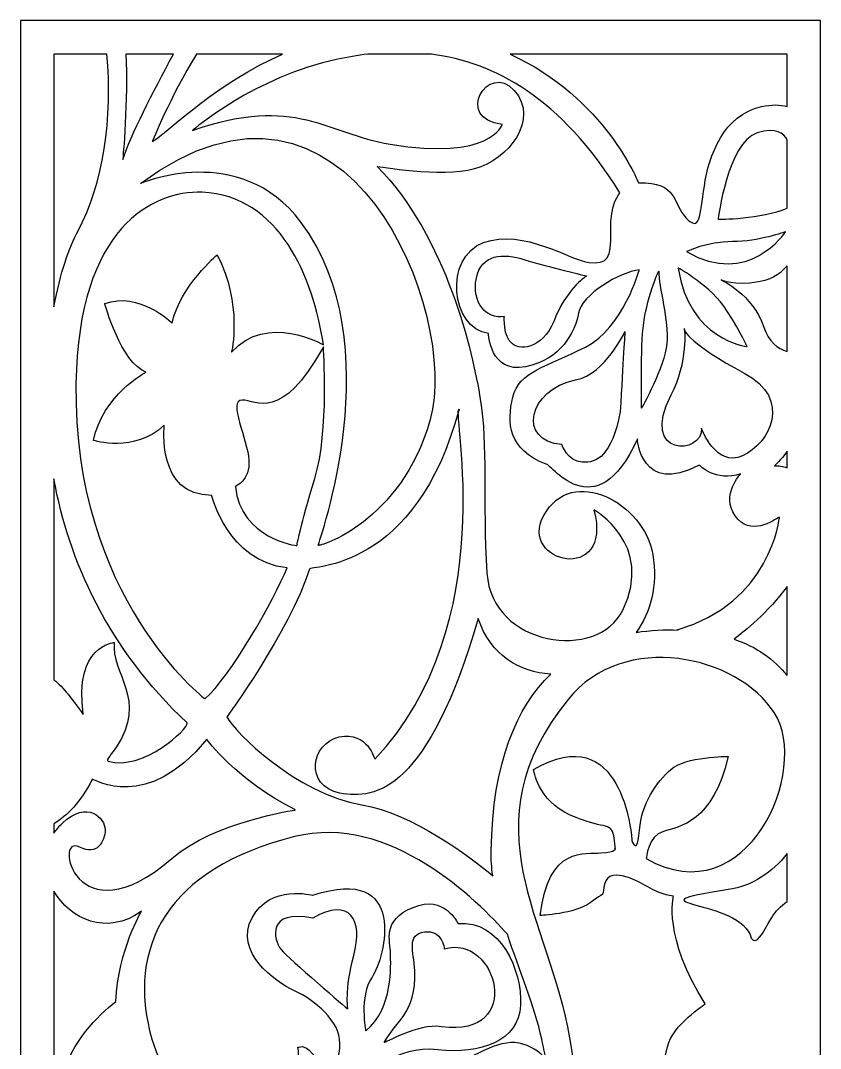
# Model space of a CAD drawing. Header units: centimetres. Extents: x 8.5 to 14.2, y -9 to 9.
# Drawn here: x 8.49 to 14.23, y 1.62 to 8.99 of the extents above; entities that cross this region are included whole.
import ezdxf

# ---------------------------------------------------------------- set-up
doc = ezdxf.new("R2010")
doc.units = ezdxf.units.CM
doc.header["$MEASUREMENT"] = 0
doc.layers.add('layer 1', color=7, linetype='Continuous')

msp = doc.modelspace()

# ---------------------------------------------------------------- linework, layer by layer
at = {"layer": 'layer 1', "color": 250, "lineweight": 30}
for points, knots in [([(8.48529, 8.9892), (8.48529, 8.9892), (9.07026, 8.9892), (9.07026, 8.9892), (9.07026, 8.9892), (9.07026, 8.9892), (9.20466, 8.9892), (9.20466, 8.9892), (9.20466, 8.9892), (9.20466, 8.9892), (9.7165, 8.9892), (9.7165, 8.9892), (9.7165, 8.9892), (9.7165, 8.9892), (9.91152, 8.9892), (9.91152, 8.9892), (9.91152, 8.9892), (9.91152, 8.9892), (14.22659, 8.9892), (14.22659, 8.9892), (14.22659, 8.9892), (14.22659, 8.9892), (14.22659, 8.18675), (14.22659, 8.18675), (14.22659, 8.18675), (14.22659, 8.18675), (14.22659, 7.32422), (14.22659, 7.32422), (14.22659, 7.32422), (14.22659, 7.32422), (14.22659, 6.63345), (14.22659, 6.63345), (14.22659, 6.63345), (14.22659, 6.63345), (14.22659, 6.42618), (14.22659, 6.42618), (14.22659, 6.42618), (14.22659, 6.42618), (14.22659, 2.23352), (14.22659, 2.23352), (14.22659, 2.23352), (14.22659, 2.23352), (14.22659, 1.85248), (14.22659, 1.85248), (14.22659, 1.85248), (14.22659, 1.85248), (14.22659, 1.55822), (14.22659, 1.55822), (14.22659, 1.55822), (14.22659, 1.55822), (14.22659, 0.95588), (14.22659, 0.95588), (14.22659, 0.95588), (14.22659, 0.95588), (14.22659, -1.90092), (14.22659, -1.90092), (14.22659, -1.90092), (14.22659, -1.90092), (14.22659, -2.20355), (14.22659, -2.20355), (14.22659, -2.20355), (14.22659, -2.20355), (14.22659, -4.44483), (14.22659, -4.44483), (14.22659, -4.44483), (14.22659, -4.44483), (14.22659, -5.94655), (14.22659, -5.94655), (14.22659, -5.94655), (14.22659, -5.94655), (14.22659, -7.13646), (14.22659, -7.13646), (14.22659, -7.13646), (14.22659, -7.13646), (14.22659, -7.55278), (14.22659, -7.55278), (14.22659, -7.55278), (14.22659, -7.55278), (14.22659, -8.25027), (14.22659, -8.25027), (14.22659, -8.25027), (14.22659, -8.25027), (14.22659, -8.66891), (14.22659, -8.66891), (14.22659, -8.66891), (14.22659, -8.66891), (14.22659, -8.86561), (14.22659, -8.86561), (14.22659, -8.86561), (14.22659, -8.86561), (14.22659, -9.00021), (14.22659, -9.00021), (14.22659, -9.00021), (14.22659, -9.00021), (14.11776, -9.00021), (14.11776, -9.00021), (14.11776, -9.00021), (14.11776, -9.00021), (13.63587, -9.00021), (13.63587, -9.00021), (13.63587, -9.00021), (13.63587, -9.00021), (13.46054, -9.00021), (13.46054, -9.00021), (13.46054, -9.00021), (13.46054, -9.00021), (12.79813, -9.00021), (12.79813, -9.00021), (12.79813, -9.00021), (12.79813, -9.00021), (12.5775, -9.00021), (12.5775, -9.00021), (12.5775, -9.00021), (12.5775, -9.00021), (11.96421, -9.00021), (11.96421, -9.00021), (11.96421, -9.00021), (11.96421, -9.00021), (10.58, -9.00021), (10.58, -9.00021), (10.58, -9.00021), (10.58, -9.00021), (9.74496, -9.00021), (9.74496, -9.00021), (9.74496, -9.00021), (9.74496, -9.00021), (9.24026, -9.00021), (9.24026, -9.00021), (9.24026, -9.00021), (9.24026, -9.00021), (9.23325, -9.00021), (9.23325, -9.00021), (9.23325, -9.00021), (9.23325, -9.00021), (9.08219, -9.00021), (9.08219, -9.00021), (9.08219, -9.00021), (9.08219, -9.00021), (8.48529, -9.00021), (8.48529, -9.00021), (8.48529, -9.00021), (8.48529, -9.00021), (8.48529, -7.68658), (8.48529, -7.68658), (8.48529, -7.68658), (8.48529, -7.68658), (8.48529, -7.21812), (8.48529, -7.21812), (8.48529, -7.21812), (8.48529, -7.21812), (8.48529, -4.95449), (8.48529, -4.95449), (8.48529, -4.95449), (8.48529, -4.95449), (8.48529, -4.63579), (8.48529, -4.63579), (8.48529, -4.63579), (8.48529, -4.63579), (8.48529, -3.57257), (8.48529, -3.57257), (8.48529, -3.57257), (8.48529, -3.57257), (8.48529, -3.17805), (8.48529, -3.17805), (8.48529, -3.17805), (8.48529, -3.17805), (8.48529, 1.52681), (8.48529, 1.52681), (8.48529, 1.52681), (8.48529, 1.52681), (8.48529, 1.7051), (8.48529, 1.7051), (8.48529, 1.7051), (8.48529, 1.7051), (8.48529, 3.1605), (8.48529, 3.1605), (8.48529, 3.1605), (8.48529, 3.1605), (8.48529, 3.58836), (8.48529, 3.58836), (8.48529, 3.58836), (8.48529, 3.58836), (8.48529, 3.90863), (8.48529, 3.90863), (8.48529, 3.90863), (8.48529, 3.90863), (8.48529, 4.33898), (8.48529, 4.33898), (8.48529, 4.33898), (8.48529, 4.33898), (8.48529, 8.9892), (8.48529, 8.9892)], [0, 0, 0, 0, 0.0204082, 0.0204082, 0.0204082, 0.0204082, 0.0408163, 0.0408163, 0.0408163, 0.0408163, 0.0612245, 0.0612245, 0.0612245, 0.0612245, 0.0816327, 0.0816327, 0.0816327, 0.0816327, 0.1020408, 0.1020408, 0.1020408, 0.1020408, 0.122449, 0.122449, 0.122449, 0.122449, 0.1428571, 0.1428571, 0.1428571, 0.1428571, 0.1632653, 0.1632653, 0.1632653, 0.1632653, 0.1836735, 0.1836735, 0.1836735, 0.1836735, 0.2040816, 0.2040816, 0.2040816, 0.2040816, 0.2244898, 0.2244898, 0.2244898, 0.2244898, 0.244898, 0.244898, 0.244898, 0.244898, 0.2653061, 0.2653061, 0.2653061, 0.2653061, 0.2857143, 0.2857143, 0.2857143, 0.2857143, 0.3061224, 0.3061224, 0.3061224, 0.3061224, 0.3265306, 0.3265306, 0.3265306, 0.3265306, 0.3469388, 0.3469388, 0.3469388, 0.3469388, 0.3673469, 0.3673469, 0.3673469, 0.3673469, 0.3877551, 0.3877551, 0.3877551, 0.3877551, 0.4081633, 0.4081633, 0.4081633, 0.4081633, 0.4285714, 0.4285714, 0.4285714, 0.4285714, 0.4489796, 0.4489796, 0.4489796, 0.4489796, 0.4693878, 0.4693878, 0.4693878, 0.4693878, 0.4897959, 0.4897959, 0.4897959, 0.4897959, 0.5102041, 0.5102041, 0.5102041, 0.5102041, 0.5306122, 0.5306122, 0.5306122, 0.5306122, 0.5510204, 0.5510204, 0.5510204, 0.5510204, 0.5714286, 0.5714286, 0.5714286, 0.5714286, 0.5918367, 0.5918367, 0.5918367, 0.5918367, 0.6122449, 0.6122449, 0.6122449, 0.6122449, 0.6326531, 0.6326531, 0.6326531, 0.6326531, 0.6530612, 0.6530612, 0.6530612, 0.6530612, 0.6734694, 0.6734694, 0.6734694, 0.6734694, 0.6938776, 0.6938776, 0.6938776, 0.6938776, 0.7142857, 0.7142857, 0.7142857, 0.7142857, 0.7346939, 0.7346939, 0.7346939, 0.7346939, 0.755102, 0.755102, 0.755102, 0.755102, 0.7755102, 0.7755102, 0.7755102, 0.7755102, 0.7959184, 0.7959184, 0.7959184, 0.7959184, 0.8163265, 0.8163265, 0.8163265, 0.8163265, 0.8367347, 0.8367347, 0.8367347, 0.8367347, 0.8571429, 0.8571429, 0.8571429, 0.8571429, 0.877551, 0.877551, 0.877551, 0.877551, 0.8979592, 0.8979592, 0.8979592, 0.8979592, 0.9183673, 0.9183673, 0.9183673, 0.9183673, 0.9387755, 0.9387755, 0.9387755, 0.9387755, 0.9591837, 0.9591837, 0.9591837, 0.9591837, 1, 1, 1, 1]), ([(10.62243, 5.22597), (10.6245, 5.21218), (11.21493, 5.38553), (11.42615, 6.12891), (11.42615, 6.12891), (11.63738, 6.87229), (10.84413, 8.93729), (9.34636, 7.81971), (9.34636, 7.81971), (9.34636, 7.81971), (10.05692, 8.12775), (10.4982, 7.54358), (10.4982, 7.54358), (11.15472, 6.67443), (10.62036, 5.23975), (10.62243, 5.22597)], [0, 0, 0, 0, 0.2, 0.2, 0.2, 0.2, 0.4, 0.4, 0.4, 0.4, 0.6, 0.6, 0.6, 0.6, 1, 1, 1, 1]), ([(8.72451, 8.74806), (8.72451, 8.74806), (9.10548, 8.74806), (9.10548, 8.74806), (9.10548, 8.74806), (9.14841, 8.29987), (9.07698, 7.80898), (8.8986, 7.48193), (8.8986, 7.48193), (8.83496, 7.36526), (8.76932, 7.17547), (8.72451, 6.93704), (8.72451, 6.93704), (8.72451, 6.93704), (8.72451, 8.74806), (8.72451, 8.74806)], [0, 0, 0, 0, 0.2, 0.2, 0.2, 0.2, 0.4, 0.4, 0.4, 0.4, 0.6, 0.6, 0.6, 0.6, 1, 1, 1, 1]), ([(9.24044, 8.74806), (9.24044, 8.74806), (9.58282, 8.74806), (9.58282, 8.74806), (9.58282, 8.74806), (9.43636, 8.47917), (9.27462, 8.1648), (9.21952, 7.99311), (9.21952, 7.99311), (9.21952, 7.99311), (9.259, 8.43101), (9.24044, 8.74806)], [0, 0, 0, 0, 0.25, 0.25, 0.25, 0.25, 0.5, 0.5, 0.5, 0.5, 1, 1, 1, 1]), ([(9.74758, 8.74806), (9.74758, 8.74806), (10.36555, 8.74806), (10.36555, 8.74806), (10.36555, 8.74806), (9.89218, 8.543), (9.57837, 8.21688), (9.43111, 8.12102), (9.43111, 8.12102), (9.43111, 8.12102), (9.55515, 8.43384), (9.74758, 8.74806)], [0, 0, 0, 0, 0.25, 0.25, 0.25, 0.25, 0.5, 0.5, 0.5, 0.5, 1, 1, 1, 1]), ([(13.20464, 4.61793), (13.10979, 4.62155), (13.00795, 4.61728), (12.90427, 4.6005), (12.90427, 4.6005), (13.00773, 4.74368), (13.06106, 4.93363), (13.0229, 5.16011), (13.0229, 5.16011), (12.96126, 5.52601), (12.4448, 5.81008), (12.24042, 5.43857), (12.24042, 5.43857), (12.05357, 5.09885), (12.74149, 4.93871), (12.60119, 5.47884), (12.60119, 5.47884), (12.60119, 5.47884), (13.03616, 5.23585), (12.80827, 4.76087), (12.80827, 4.76087), (12.63125, 4.39183), (11.86632, 4.4992), (11.83291, 5.02591), (11.83291, 5.02591), (11.79949, 5.55262), (11.84005, 5.94205), (11.78527, 6.27339), (11.78527, 6.27339), (11.73048, 6.60474), (11.54698, 7.43579), (11.04469, 7.94213), (11.04469, 7.94213), (11.04469, 7.94213), (11.501, 7.85908), (11.7432, 7.92484), (11.7432, 7.92484), (11.9854, 7.9906), (12.21376, 8.27986), (12.0287, 8.48802), (12.0287, 8.48802), (11.84365, 8.69617), (11.59368, 8.28528), (11.94201, 8.24257), (11.94201, 8.24257), (11.94201, 8.24257), (11.85923, 7.9832), (11.13831, 8.10177), (11.13831, 8.10177), (10.67796, 8.17746), (10.46809, 8.46027), (9.7195, 8.20161), (9.7195, 8.20161), (9.7195, 8.20161), (10.16836, 8.58786), (10.7617, 8.71237), (10.7617, 8.71237), (10.83112, 8.72694), (10.90317, 8.73926), (10.97727, 8.74806), (10.97727, 8.74806), (10.97727, 8.74806), (11.436, 8.74806), (11.436, 8.74806), (11.436, 8.74806), (11.88355, 8.68921), (12.36396, 8.43619), (12.7875, 7.75308), (12.7875, 7.75308), (12.7875, 7.75308), (12.71324, 7.67798), (12.7212, 7.47773), (12.7212, 7.47773), (12.72916, 7.27747), (12.69331, 7.2414), (12.56567, 7.25343), (12.56567, 7.25343), (12.43804, 7.26545), (12.09544, 7.50222), (11.80809, 7.39689), (11.80809, 7.39689), (11.52074, 7.29156), (11.57306, 6.77871), (11.84355, 6.74532), (11.84355, 6.74532), (11.84355, 6.74532), (11.85459, 6.45596), (12.10853, 6.50604), (12.10853, 6.50604), (12.36246, 6.55613), (12.46734, 6.75645), (12.48943, 6.89001), (12.48943, 6.89001), (12.51151, 7.02356), (12.78752, 7.18494), (12.92553, 7.20163), (12.92553, 7.20163), (12.92553, 7.20163), (12.81426, 6.7853), (12.53938, 6.64675), (12.53938, 6.64675), (12.2645, 6.5082), (12.0618, 6.47124), (12.01816, 6.28897), (12.01816, 6.28897), (11.97451, 6.1067), (11.98528, 5.90834), (12.25883, 5.80723), (12.25883, 5.80723), (12.27004, 5.83224), (12.6143, 5.32007), (12.91239, 5.98815), (12.91239, 5.98815), (12.91239, 5.98815), (12.93852, 5.58084), (13.35717, 5.79982), (13.35717, 5.79982), (13.35717, 5.79982), (13.47492, 5.6772), (13.65371, 5.73851), (13.65371, 5.73851), (13.65371, 5.73851), (13.50979, 5.58963), (13.61446, 5.43633), (13.61446, 5.43633), (13.71912, 5.28303), (13.89358, 5.40565), (13.93281, 5.42756), (13.93281, 5.42756), (13.93281, 5.42756), (13.87403, 4.81159), (13.19713, 4.61986), (13.19713, 4.61986), (13.19713, 4.61986), (13.20464, 4.61793), (13.20464, 4.61793)], [0, 0, 0, 0, 0.0285714, 0.0285714, 0.0285714, 0.0285714, 0.0571429, 0.0571429, 0.0571429, 0.0571429, 0.0857143, 0.0857143, 0.0857143, 0.0857143, 0.1142857, 0.1142857, 0.1142857, 0.1142857, 0.1428571, 0.1428571, 0.1428571, 0.1428571, 0.1714286, 0.1714286, 0.1714286, 0.1714286, 0.2, 0.2, 0.2, 0.2, 0.2285714, 0.2285714, 0.2285714, 0.2285714, 0.2571429, 0.2571429, 0.2571429, 0.2571429, 0.2857143, 0.2857143, 0.2857143, 0.2857143, 0.3142857, 0.3142857, 0.3142857, 0.3142857, 0.3428571, 0.3428571, 0.3428571, 0.3428571, 0.3714286, 0.3714286, 0.3714286, 0.3714286, 0.4, 0.4, 0.4, 0.4, 0.4285714, 0.4285714, 0.4285714, 0.4285714, 0.4571429, 0.4571429, 0.4571429, 0.4571429, 0.4857143, 0.4857143, 0.4857143, 0.4857143, 0.5142857, 0.5142857, 0.5142857, 0.5142857, 0.5428571, 0.5428571, 0.5428571, 0.5428571, 0.5714286, 0.5714286, 0.5714286, 0.5714286, 0.6, 0.6, 0.6, 0.6, 0.6285714, 0.6285714, 0.6285714, 0.6285714, 0.6571429, 0.6571429, 0.6571429, 0.6571429, 0.6857143, 0.6857143, 0.6857143, 0.6857143, 0.7142857, 0.7142857, 0.7142857, 0.7142857, 0.7428571, 0.7428571, 0.7428571, 0.7428571, 0.7714286, 0.7714286, 0.7714286, 0.7714286, 0.8, 0.8, 0.8, 0.8, 0.8285714, 0.8285714, 0.8285714, 0.8285714, 0.8571429, 0.8571429, 0.8571429, 0.8571429, 0.8857143, 0.8857143, 0.8857143, 0.8857143, 0.9142857, 0.9142857, 0.9142857, 0.9142857, 0.9428571, 0.9428571, 0.9428571, 0.9428571, 1, 1, 1, 1]), ([(12.00059, 8.74806), (12.00059, 8.74806), (13.98737, 8.74806), (13.98737, 8.74806), (13.98737, 8.74806), (13.98737, 8.74806), (13.98737, 8.37381), (13.98737, 8.37381), (13.98737, 8.37381), (13.93621, 8.38614), (13.87526, 8.38816), (13.80291, 8.3723), (13.80291, 8.3723), (13.53311, 8.31318), (13.42381, 8.02093), (13.3935, 7.80195), (13.3935, 7.80195), (13.36318, 7.58296), (13.35845, 7.47092), (13.26246, 7.57277), (13.26246, 7.57277), (13.16648, 7.67463), (13.20586, 7.83332), (12.92107, 7.82535), (12.92107, 7.82535), (12.92107, 7.82535), (12.67859, 8.43894), (12.00059, 8.74806)], [0, 0, 0, 0, 0.125, 0.125, 0.125, 0.125, 0.25, 0.25, 0.25, 0.25, 0.375, 0.375, 0.375, 0.375, 0.5, 0.5, 0.5, 0.5, 0.625, 0.625, 0.625, 0.625, 0.75, 0.75, 0.75, 0.75, 1, 1, 1, 1]), ([(13.98737, 8.13432), (13.98737, 8.13432), (13.98737, 7.64331), (13.98737, 7.64331), (13.98737, 7.64331), (13.80509, 7.56422), (13.49215, 7.56388), (13.49215, 7.56388), (13.49215, 7.56388), (13.49215, 7.56388), (13.55888, 8.11171), (13.77151, 8.18288), (13.77151, 8.18288), (13.90929, 8.22583), (13.96491, 8.17856), (13.98737, 8.13432)], [0, 0, 0, 0, 0.2, 0.2, 0.2, 0.2, 0.4, 0.4, 0.4, 0.4, 0.6, 0.6, 0.6, 0.6, 1, 1, 1, 1]), ([(9.8077, 4.1252), (9.8077, 4.1252), (8.85981, 4.84921), (8.88293, 6.38369), (8.88293, 6.38369), (8.89988, 7.50898), (9.43614, 7.7701), (9.78791, 7.7572), (9.78791, 7.7572), (10.34428, 7.73683), (10.58712, 7.14198), (10.65896, 6.66431), (10.65896, 6.66431), (10.65896, 6.66431), (10.25282, 6.8988), (9.9995, 6.60966), (9.9995, 6.60966), (9.9995, 6.60966), (10.08066, 6.95646), (9.89711, 7.30915), (9.89711, 7.30915), (9.89711, 7.30915), (9.63083, 7.08375), (9.57363, 6.8195), (9.57363, 6.8195), (9.57363, 6.8195), (9.33268, 7.05183), (9.09008, 6.9588), (9.09008, 6.9588), (9.09008, 6.9588), (9.20611, 6.53349), (9.38542, 6.46704), (9.38542, 6.46704), (9.38542, 6.46704), (9.07453, 6.30313), (9.00918, 5.9776), (9.00918, 5.9776), (9.00918, 5.9776), (9.30136, 5.88459), (9.51665, 6.08611), (9.51665, 6.08611), (9.51665, 6.08611), (9.45928, 5.57922), (9.85772, 5.58389), (9.85772, 5.58389), (9.85772, 5.58389), (9.97079, 5.10796), (10.39827, 5.06399), (10.39827, 5.06399), (10.30731, 4.83733), (9.98807, 4.27594), (9.8077, 4.1252)], [0, 0, 0, 0, 0.0714286, 0.0714286, 0.0714286, 0.0714286, 0.1428571, 0.1428571, 0.1428571, 0.1428571, 0.2142857, 0.2142857, 0.2142857, 0.2142857, 0.2857143, 0.2857143, 0.2857143, 0.2857143, 0.3571429, 0.3571429, 0.3571429, 0.3571429, 0.4285714, 0.4285714, 0.4285714, 0.4285714, 0.5, 0.5, 0.5, 0.5, 0.5714286, 0.5714286, 0.5714286, 0.5714286, 0.6428571, 0.6428571, 0.6428571, 0.6428571, 0.7142857, 0.7142857, 0.7142857, 0.7142857, 0.7857143, 0.7857143, 0.7857143, 0.7857143, 0.8571429, 0.8571429, 0.8571429, 0.8571429, 1, 1, 1, 1]), ([(13.97567, 7.4744), (13.97567, 7.4744), (13.71, 7.06996), (13.26542, 7.3323), (13.26542, 7.3323), (13.26542, 7.3323), (13.41181, 7.40335), (13.59615, 7.40335), (13.59615, 7.40335), (13.78048, 7.40335), (13.97567, 7.4744), (13.97567, 7.4744)], [0, 0, 0, 0, 0.25, 0.25, 0.25, 0.25, 0.5, 0.5, 0.5, 0.5, 1, 1, 1, 1]), ([(12.54803, 7.15766), (12.54803, 7.15766), (12.2645, 7.22548), (12.10591, 7.27392), (12.10591, 7.27392), (11.94733, 7.32236), (11.79197, 7.31645), (11.75671, 7.14096), (11.75671, 7.14096), (11.72144, 6.96548), (11.82807, 6.84668), (11.95783, 6.86606), (11.95783, 6.86606), (11.95783, 6.86606), (11.94733, 6.72322), (12.01515, 6.66938), (12.01515, 6.66938), (12.08297, 6.61555), (12.25331, 6.64302), (12.3302, 6.87555), (12.3302, 6.87555), (12.42311, 7.08119), (12.54803, 7.15766), (12.54803, 7.15766)], [0, 0, 0, 0, 0.1428571, 0.1428571, 0.1428571, 0.1428571, 0.2857143, 0.2857143, 0.2857143, 0.2857143, 0.4285714, 0.4285714, 0.4285714, 0.4285714, 0.5714286, 0.5714286, 0.5714286, 0.5714286, 0.7142857, 0.7142857, 0.7142857, 0.7142857, 1, 1, 1, 1]), ([(13.98737, 7.22973), (13.98737, 7.22973), (13.98737, 6.61589), (13.98737, 6.61589), (13.98737, 6.61589), (13.91805, 6.63577), (13.85527, 6.68596), (13.82009, 6.79026), (13.82009, 6.79026), (13.74007, 7.02751), (13.51386, 7.12954), (13.51386, 7.12954), (13.51386, 7.12954), (13.51386, 7.12954), (13.60758, 7.08065), (13.78085, 7.11498), (13.78085, 7.11498), (13.91617, 7.14179), (13.9387, 7.18506), (13.98737, 7.22973)], [0, 0, 0, 0, 0.1666667, 0.1666667, 0.1666667, 0.1666667, 0.3333333, 0.3333333, 0.3333333, 0.3333333, 0.5, 0.5, 0.5, 0.5, 0.6666667, 0.6666667, 0.6666667, 0.6666667, 1, 1, 1, 1]), ([(12.94295, 6.20811), (12.94295, 6.20811), (13.10947, 6.50945), (13.12419, 6.67192), (13.12419, 6.67192), (13.1389, 6.83438), (13.06551, 7.0795), (13.06551, 7.19274), (13.06551, 7.19274), (13.06551, 7.19274), (12.97344, 6.98595), (12.95385, 6.7841), (12.95385, 6.7841), (12.93425, 6.58226), (12.94295, 6.20811), (12.94295, 6.20811)], [0, 0, 0, 0, 0.2, 0.2, 0.2, 0.2, 0.4, 0.4, 0.4, 0.4, 0.6, 0.6, 0.6, 0.6, 1, 1, 1, 1]), ([(13.69995, 6.65063), (13.69995, 6.65063), (13.2809, 6.69937), (13.20568, 7.21385), (13.20568, 7.21385), (13.20568, 7.21385), (13.44283, 7.08696), (13.55566, 6.90824), (13.55566, 6.90824), (13.66848, 6.72952), (13.69995, 6.65063), (13.69995, 6.65063)], [0, 0, 0, 0, 0.25, 0.25, 0.25, 0.25, 0.5, 0.5, 0.5, 0.5, 1, 1, 1, 1]), ([(13.24849, 6.78013), (13.25707, 6.79054), (13.27732, 6.53836), (13.15585, 6.30482), (13.15585, 6.30482), (12.92018, 5.85182), (13.38633, 5.87289), (13.37252, 6.06606), (13.37252, 6.06606), (13.37252, 6.06606), (13.47519, 5.77963), (13.66742, 5.86725), (13.66742, 5.86725), (13.85964, 5.95487), (14.03131, 6.27325), (13.6791, 6.46093), (13.6791, 6.46093), (13.29854, 6.66374), (13.23991, 6.76972), (13.24849, 6.78013)], [0, 0, 0, 0, 0.1666667, 0.1666667, 0.1666667, 0.1666667, 0.3333333, 0.3333333, 0.3333333, 0.3333333, 0.5, 0.5, 0.5, 0.5, 0.6666667, 0.6666667, 0.6666667, 0.6666667, 1, 1, 1, 1]), ([(12.82355, 6.75963), (12.82355, 6.75963), (12.68633, 6.45556), (12.46875, 6.41194), (12.46875, 6.41194), (12.12915, 6.34385), (12.04827, 5.97298), (12.37086, 5.94806), (12.37086, 5.94806), (12.37086, 5.94806), (12.41044, 5.82703), (12.51735, 5.82104), (12.51735, 5.82104), (12.62425, 5.81505), (12.72611, 5.8668), (12.79011, 6.18212), (12.79011, 6.18212), (12.80793, 6.54733), (12.82355, 6.75963), (12.82355, 6.75963)], [0, 0, 0, 0, 0.1666667, 0.1666667, 0.1666667, 0.1666667, 0.3333333, 0.3333333, 0.3333333, 0.3333333, 0.5, 0.5, 0.5, 0.5, 0.6666667, 0.6666667, 0.6666667, 0.6666667, 1, 1, 1, 1]), ([(10.46846, 5.22316), (10.46846, 5.22316), (10.06676, 5.27128), (10.02693, 5.64764), (10.02693, 5.64764), (10.02693, 5.64764), (10.13492, 5.69022), (10.12497, 5.83575), (10.12497, 5.83575), (10.11501, 5.98127), (9.97064, 6.26731), (10.07519, 6.26731), (10.07519, 6.26731), (10.17973, 6.26731), (10.35504, 6.10171), (10.65871, 6.64869), (10.65871, 6.64869), (10.65871, 6.64869), (10.70201, 6.04651), (10.59747, 5.70527), (10.59747, 5.70527), (10.49293, 5.36404), (10.46846, 5.22316), (10.46846, 5.22316)], [0, 0, 0, 0, 0.1428571, 0.1428571, 0.1428571, 0.1428571, 0.2857143, 0.2857143, 0.2857143, 0.2857143, 0.4285714, 0.4285714, 0.4285714, 0.4285714, 0.5714286, 0.5714286, 0.5714286, 0.5714286, 0.7142857, 0.7142857, 0.7142857, 0.7142857, 1, 1, 1, 1]), ([(12.29082, 4.30233), (12.04975, 4.06785), (11.87298, 3.67441), (11.863, 3.03191), (11.863, 3.03191), (11.86209, 2.97388), (11.86625, 2.91498), (11.87429, 2.85549), (11.87429, 2.85549), (11.70944, 2.99201), (11.30198, 3.30223), (10.93529, 3.36383), (10.93529, 3.36383), (10.46212, 3.44333), (10.02112, 3.88865), (9.96532, 3.99411), (9.96532, 3.99411), (9.96532, 3.99411), (10.41219, 4.59845), (10.55865, 5.05542), (10.55865, 5.05542), (10.5587, 5.07651), (11.32662, 5.03691), (11.6323, 6.20227), (11.6323, 6.20227), (11.58222, 6.18781), (11.94632, 4.66376), (11.02803, 3.69068), (11.02803, 3.69068), (11.02803, 3.69068), (10.97726, 3.89181), (10.77321, 3.85067), (10.77321, 3.85067), (10.56915, 3.80953), (10.51853, 3.49818), (10.77774, 3.44842), (10.77774, 3.44842), (11.03695, 3.39866), (11.41159, 3.46998), (11.77024, 4.70105), (11.77024, 4.70105), (11.85916, 4.43633), (12.06797, 4.31226), (12.29082, 4.30233)], [0, 0, 0, 0, 0.0833333, 0.0833333, 0.0833333, 0.0833333, 0.1666667, 0.1666667, 0.1666667, 0.1666667, 0.25, 0.25, 0.25, 0.25, 0.3333333, 0.3333333, 0.3333333, 0.3333333, 0.4166667, 0.4166667, 0.4166667, 0.4166667, 0.5, 0.5, 0.5, 0.5, 0.5833333, 0.5833333, 0.5833333, 0.5833333, 0.6666667, 0.6666667, 0.6666667, 0.6666667, 0.75, 0.75, 0.75, 0.75, 0.8333333, 0.8333333, 0.8333333, 0.8333333, 1, 1, 1, 1]), ([(13.98737, 5.90002), (13.98737, 5.90002), (13.98737, 5.78143), (13.98737, 5.78143), (13.98737, 5.78143), (13.95762, 5.79241), (13.92675, 5.79743), (13.89656, 5.79645), (13.89656, 5.79645), (13.89656, 5.79645), (13.94146, 5.83344), (13.98737, 5.90002)], [0, 0, 0, 0, 0.25, 0.25, 0.25, 0.25, 0.5, 0.5, 0.5, 0.5, 1, 1, 1, 1]), ([(8.72451, 4.26149), (8.72451, 4.26149), (8.72451, 5.70255), (8.72451, 5.70255), (8.72451, 5.70255), (8.83141, 5.1192), (9.10714, 4.48996), (9.68122, 3.9516), (9.68122, 3.9516), (9.69594, 3.9123), (9.35912, 3.60269), (9.11332, 3.67717), (9.11332, 3.67717), (9.09201, 3.68363), (9.14548, 3.73498), (9.17459, 3.77917), (9.17459, 3.77917), (9.39717, 4.11695), (9.13637, 4.31082), (9.15682, 4.52755), (9.15682, 4.52755), (9.15682, 4.52755), (8.86981, 4.50993), (8.9347, 4.01319), (8.9347, 4.01319), (8.85511, 4.12121), (8.79524, 4.20566), (8.72451, 4.26149)], [0, 0, 0, 0, 0.125, 0.125, 0.125, 0.125, 0.25, 0.25, 0.25, 0.25, 0.375, 0.375, 0.375, 0.375, 0.5, 0.5, 0.5, 0.5, 0.625, 0.625, 0.625, 0.625, 0.75, 0.75, 0.75, 0.75, 1, 1, 1, 1]), ([(13.98737, 4.29127), (13.89403, 4.407), (13.76789, 4.49919), (13.60626, 4.55176), (13.60626, 4.55176), (13.68108, 4.60807), (13.85245, 4.74684), (13.98737, 4.92938), (13.98737, 4.92938), (13.98737, 4.92938), (13.98737, 4.29127), (13.98737, 4.29127)], [0, 0, 0, 0, 0.25, 0.25, 0.25, 0.25, 0.5, 0.5, 0.5, 0.5, 1, 1, 1, 1]), ([(12.75366, 3.05164), (12.76081, 3.05206), (12.76184, 3.02689), (12.65139, 3.01865), (12.65139, 3.01865), (12.54093, 3.0104), (12.27312, 3.07372), (12.21585, 2.57061), (12.21585, 2.57061), (12.21585, 2.57061), (12.4637, 2.57988), (12.57415, 2.66236), (12.57415, 2.66236), (12.68461, 2.74483), (12.65959, 2.70111), (12.67184, 2.77122), (12.67184, 2.77122), (12.68409, 2.84132), (12.7147, 2.88701), (12.84829, 2.84226), (12.84829, 2.84226), (12.98189, 2.79752), (13.02085, 2.73045), (13.17118, 2.70807), (13.17118, 2.70807), (13.17118, 2.70807), (13.09365, 2.41885), (13.39973, 1.93592), (13.39973, 1.93592), (13.39973, 1.93592), (13.16228, 1.78378), (13.12882, 1.62956), (13.12882, 1.62956), (13.09535, 1.47534), (13.0592, 1.47802), (13.00183, 1.40573), (13.00183, 1.40573), (12.94446, 1.33344), (12.68239, 1.06154), (12.46725, 0.729), (12.46725, 0.729), (12.46725, 0.729), (12.51722, 1.1623), (12.42599, 1.69244), (12.42599, 1.69244), (12.28025, 2.53934), (11.68336, 3.2154), (12.41549, 4.12073), (12.41549, 4.12073), (12.8167, 4.61686), (13.63151, 4.43481), (13.89538, 4.02521), (13.89538, 4.02521), (14.15924, 3.61561), (13.70022, 2.56731), (12.97615, 2.97865), (12.97615, 2.97865), (12.97615, 2.97865), (12.98889, 3.14236), (13.09934, 3.17329), (13.09934, 3.17329), (13.2098, 3.20422), (13.45907, 3.24133), (13.56339, 3.71145), (13.56339, 3.71145), (13.56339, 3.71145), (13.25657, 3.71145), (13.15225, 3.61866), (13.15225, 3.61866), (13.04794, 3.52588), (12.94322, 3.37523), (12.92846, 3.18268), (12.92846, 3.18268), (12.9137, 2.99013), (12.87193, 3.09876), (12.87193, 3.12097), (12.87193, 3.12097), (12.87193, 3.14318), (12.80292, 3.98939), (12.16713, 3.61779), (12.16713, 3.61779), (12.16713, 3.61779), (12.19687, 3.39481), (12.43035, 3.29017), (12.43035, 3.29017), (12.66383, 3.18554), (12.72488, 3.24327), (12.74284, 3.14226), (12.74284, 3.14226), (12.76081, 3.04125), (12.74651, 3.05121), (12.75366, 3.05164)], [0, 0, 0, 0, 0.0416667, 0.0416667, 0.0416667, 0.0416667, 0.0833333, 0.0833333, 0.0833333, 0.0833333, 0.125, 0.125, 0.125, 0.125, 0.1666667, 0.1666667, 0.1666667, 0.1666667, 0.2083333, 0.2083333, 0.2083333, 0.2083333, 0.25, 0.25, 0.25, 0.25, 0.2916667, 0.2916667, 0.2916667, 0.2916667, 0.3333333, 0.3333333, 0.3333333, 0.3333333, 0.375, 0.375, 0.375, 0.375, 0.4166667, 0.4166667, 0.4166667, 0.4166667, 0.4583333, 0.4583333, 0.4583333, 0.4583333, 0.5, 0.5, 0.5, 0.5, 0.5416667, 0.5416667, 0.5416667, 0.5416667, 0.5833333, 0.5833333, 0.5833333, 0.5833333, 0.625, 0.625, 0.625, 0.625, 0.6666667, 0.6666667, 0.6666667, 0.6666667, 0.7083333, 0.7083333, 0.7083333, 0.7083333, 0.75, 0.75, 0.75, 0.75, 0.7916667, 0.7916667, 0.7916667, 0.7916667, 0.8333333, 0.8333333, 0.8333333, 0.8333333, 0.875, 0.875, 0.875, 0.875, 0.9166667, 0.9166667, 0.9166667, 0.9166667, 1, 1, 1, 1]), ([(8.72451, 3.16038), (8.72451, 3.16038), (8.72451, 3.22846), (8.72451, 3.22846), (8.72451, 3.22846), (8.82052, 3.28532), (8.91623, 3.38405), (8.99974, 3.54704), (8.99974, 3.54704), (9.0181, 3.54575), (9.39464, 3.30833), (9.82202, 3.83412), (9.82202, 3.83412), (9.82202, 3.83412), (10.03373, 3.53892), (10.45973, 3.32741), (10.45973, 3.32741), (10.45973, 3.32741), (9.8783, 3.24484), (9.57065, 2.9789), (9.57065, 2.9789), (8.8776, 2.3798), (8.71436, 3.16541), (8.90994, 3.06048), (8.90994, 3.06048), (9.03215, 2.99492), (9.0924, 3.10085), (9.0924, 3.18489), (9.0924, 3.18489), (9.0924, 3.26893), (8.96561, 3.40186), (8.78526, 3.23232), (8.78526, 3.23232), (8.7611, 3.2096), (8.74104, 3.18547), (8.72451, 3.16038)], [0, 0, 0, 0, 0.1, 0.1, 0.1, 0.1, 0.2, 0.2, 0.2, 0.2, 0.3, 0.3, 0.3, 0.3, 0.4, 0.4, 0.4, 0.4, 0.5, 0.5, 0.5, 0.5, 0.6, 0.6, 0.6, 0.6, 0.7, 0.7, 0.7, 0.7, 0.8, 0.8, 0.8, 0.8, 1, 1, 1, 1]), ([(11.9795, 2.43554), (12.0648, 2.17929), (12.17432, 1.92276), (12.22615, 1.68481), (12.22615, 1.68481), (12.2369, 1.63548), (12.24758, 1.5844), (12.25755, 1.53175), (12.25755, 1.53175), (12.22839, 1.5801), (12.17589, 1.62214), (12.0892, 1.65085), (12.0892, 1.65085), (11.79939, 1.74684), (11.35363, 1.16394), (10.97687, 1.422), (10.97687, 1.422), (10.97687, 1.422), (11.17491, 1.64111), (11.47921, 1.60703), (11.47921, 1.60703), (11.78352, 1.57294), (12.06224, 1.66836), (12.07434, 1.9261), (12.07434, 1.9261), (12.08607, 2.17641), (11.92936, 2.5412), (11.62412, 2.51268), (11.62412, 2.51268), (11.62412, 2.51268), (11.53126, 2.72325), (11.30259, 2.6287), (11.30259, 2.6287), (11.07391, 2.53415), (11.14117, 2.38554), (11.14117, 2.29998), (11.14117, 2.29998), (11.14117, 2.21442), (11.16369, 1.90906), (10.96282, 1.7421), (10.96282, 1.7421), (10.96282, 1.7421), (10.91338, 1.99069), (11.00802, 2.12782), (11.00802, 2.12782), (11.10265, 2.26495), (11.27294, 2.94531), (10.58354, 2.7153), (10.58354, 2.7153), (10.58354, 2.7153), (10.27769, 2.79849), (10.1466, 2.5538), (10.1466, 2.5538), (10.01552, 2.3091), (10.30682, 2.09866), (10.45246, 2.03014), (10.45246, 2.03014), (10.59811, 1.96163), (10.77774, 1.81481), (10.77774, 1.65331), (10.77774, 1.65331), (10.77774, 1.49181), (10.68895, 1.42709), (10.60895, 1.54189), (10.60895, 1.54189), (10.52896, 1.65669), (10.4985, 1.62606), (10.47563, 1.62606), (10.47563, 1.62606), (10.47563, 1.62606), (10.5137, 1.43095), (10.39561, 1.38501), (10.39561, 1.38501), (10.27751, 1.33908), (10.23508, 1.27613), (10.25068, 1.154), (10.25068, 1.154), (10.25068, 1.154), (9.61503, 1.01767), (9.42773, 1.68344), (9.42773, 1.68344), (9.24044, 2.34922), (9.53957, 2.90544), (10.45106, 3.13593), (10.45106, 3.13593), (11.13605, 3.30916), (11.77161, 2.67172), (11.9795, 2.43554)], [0, 0, 0, 0, 0.0434783, 0.0434783, 0.0434783, 0.0434783, 0.0869565, 0.0869565, 0.0869565, 0.0869565, 0.1304348, 0.1304348, 0.1304348, 0.1304348, 0.173913, 0.173913, 0.173913, 0.173913, 0.2173913, 0.2173913, 0.2173913, 0.2173913, 0.2608696, 0.2608696, 0.2608696, 0.2608696, 0.3043478, 0.3043478, 0.3043478, 0.3043478, 0.3478261, 0.3478261, 0.3478261, 0.3478261, 0.3913043, 0.3913043, 0.3913043, 0.3913043, 0.4347826, 0.4347826, 0.4347826, 0.4347826, 0.4782609, 0.4782609, 0.4782609, 0.4782609, 0.5217391, 0.5217391, 0.5217391, 0.5217391, 0.5652174, 0.5652174, 0.5652174, 0.5652174, 0.6086957, 0.6086957, 0.6086957, 0.6086957, 0.6521739, 0.6521739, 0.6521739, 0.6521739, 0.6956522, 0.6956522, 0.6956522, 0.6956522, 0.7391304, 0.7391304, 0.7391304, 0.7391304, 0.7826087, 0.7826087, 0.7826087, 0.7826087, 0.826087, 0.826087, 0.826087, 0.826087, 0.8695652, 0.8695652, 0.8695652, 0.8695652, 0.9130435, 0.9130435, 0.9130435, 0.9130435, 1, 1, 1, 1]), ([(13.56352, 2.75584), (13.73959, 2.78314), (13.88238, 2.87926), (13.98737, 3.01412), (13.98737, 3.01412), (13.98737, 3.01412), (13.98737, 2.67053), (13.98737, 2.67053), (13.98737, 2.67053), (13.94345, 2.6383), (13.90154, 2.59938), (13.87699, 2.55608), (13.87699, 2.55608), (13.80759, 2.43366), (13.76856, 2.35496), (13.72952, 2.40742), (13.72952, 2.40742), (13.66288, 2.69639), (12.79137, 2.6361), (13.56352, 2.75584)], [0, 0, 0, 0, 0.1666667, 0.1666667, 0.1666667, 0.1666667, 0.3333333, 0.3333333, 0.3333333, 0.3333333, 0.5, 0.5, 0.5, 0.5, 0.6666667, 0.6666667, 0.6666667, 0.6666667, 1, 1, 1, 1]), ([(9.16842, 1.95298), (9.03798, 1.84811), (8.84598, 1.65965), (8.79206, 1.4255), (8.79206, 1.4255), (8.79205, 1.43108), (8.76868, 1.48159), (8.72451, 1.53867), (8.72451, 1.53867), (8.72451, 1.53867), (8.72451, 2.74596), (8.72451, 2.74596), (8.72451, 2.74596), (8.83952, 2.5451), (9.10288, 2.42075), (9.35314, 2.6003), (9.35314, 2.6003), (9.35314, 2.6003), (9.1885, 2.32754), (9.16842, 1.95298)], [0, 0, 0, 0, 0.1666667, 0.1666667, 0.1666667, 0.1666667, 0.3333333, 0.3333333, 0.3333333, 0.3333333, 0.5, 0.5, 0.5, 0.5, 0.6666667, 0.6666667, 0.6666667, 0.6666667, 1, 1, 1, 1]), ([(10.83418, 1.90022), (10.83418, 1.90022), (10.4115, 2.25735), (10.35544, 2.32694), (10.35544, 2.32694), (10.29937, 2.39652), (10.24999, 2.61829), (10.58273, 2.55198), (10.58273, 2.55198), (10.85076, 2.70359), (10.94719, 2.53983), (10.87681, 2.28346), (10.87681, 2.28346), (10.81104, 2.03384), (10.83418, 1.90022), (10.83418, 1.90022)], [0, 0, 0, 0, 0.2, 0.2, 0.2, 0.2, 0.4, 0.4, 0.4, 0.4, 0.6, 0.6, 0.6, 0.6, 1, 1, 1, 1]), ([(11.09592, 1.65845), (11.09257, 1.65155), (11.33411, 1.79685), (11.50706, 1.7729), (11.50706, 1.7729), (12.10919, 1.68955), (11.90506, 2.44106), (11.52599, 2.33175), (11.52599, 2.33175), (11.52599, 2.33175), (11.51633, 2.47169), (11.38497, 2.45239), (11.38497, 2.45239), (11.25362, 2.43309), (11.30715, 2.31876), (11.31429, 2.17408), (11.31429, 2.17408), (11.32935, 1.86877), (11.16364, 1.79799), (11.09592, 1.65845)], [0, 0, 0, 0, 0.1666667, 0.1666667, 0.1666667, 0.1666667, 0.3333333, 0.3333333, 0.3333333, 0.3333333, 0.5, 0.5, 0.5, 0.5, 0.6666667, 0.6666667, 0.6666667, 0.6666667, 1, 1, 1, 1])]:
    msp.add_open_spline(points, degree=3, knots=knots, dxfattribs=at)

doc.saveas('drawing.dxf')
